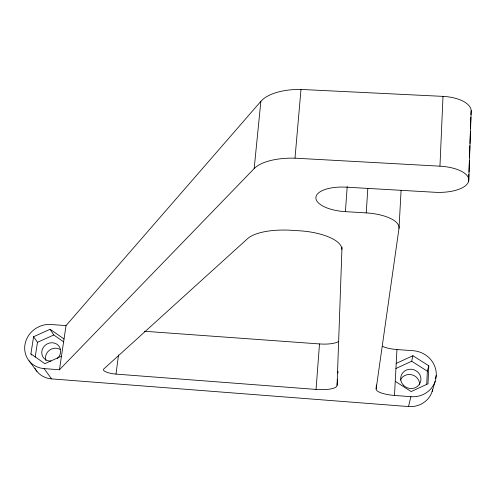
<?xml version="1.0" encoding="UTF-8"?>
<svg xmlns="http://www.w3.org/2000/svg" width="496" height="496" viewBox="0 0 496 496"><rect width="100%" height="100%" fill="white"/><g stroke="black" fill="none" stroke-linecap="round" stroke-linejoin="round"><path stroke-width="0.74" d="M341.843 249.383A41.552 15.388 4.6 0 0 299.528 230.789L291.53 230.293A48.658 17.93 4.8 0 0 247.51 238.719L103.751 369.012A10.993 2.908 7.3 0 0 115.99 374.102L316.057 389.428A21.173 5.716 4.8 0 0 337.075 385.38L342.004 247.082M468.639 181.288L468.881 174.338M468.962 172.019L469.365 160.431M469.47 157.344L469.879 145.756M469.96 143.437L470.363 131.849M470.468 128.762L470.871 117.174M470.952 114.855L471.033 112.536A30.702 14.384 0.8 0 0 443.002 96.379L301.004 89.441A47.765 22.425 4.2 0 0 260.859 101.351L66.024 325.599L59.452 369.768L44.082 368.59A23.349 21.57 -32.9 0 1 24.924 344.869A23.349 21.57 -32.9 0 1 50.834 324.502L66.024 325.599M468.801 179.571L471.2 110.651M426.752 384.319L427.335 371.206L428.792 365.812L412.908 355.719L396.205 363.413M428.792 365.812L427.992 383.78L411.153 391.573L395.244 381.312M382.323 346.27A19.183 5.778 3.5 0 0 396.949 349.544L413.156 350.715A24.316 22.946 16.5 0 1 436.263 375.509A24.316 22.946 16.5 0 1 410.899 396.695L394.487 395.436A19.437 5.202 3.8 0 1 376.142 388.889L399.007 228.321A33.778 13.063 3.3 0 0 366.234 212.902L345.414 211.656A30.157 12.245 3.6 0 1 315.878 197.65A30.157 12.245 3.6 0 1 346.375 187.172L434.818 192.274A31.341 13.144 1.5 0 0 468.701 180.997A31.341 13.144 1.5 0 0 439.958 166.179L443.002 96.379M394.487 395.436L396.949 349.544M399.007 228.321L401.084 190.458M376.142 388.889L376.371 385.026M366.234 212.902L367.827 188.35M345.414 211.656L347.212 186.397M337.075 385.38L337.503 379.217M337.937 373.054L338.043 371.51M316.057 389.428L319.505 343.939A20.894 6.355 4.6 0 0 338.632 341.465M59.452 369.768L254.175 168.59A48.738 20.472 4.5 0 1 294.996 158.168L301.004 89.441M254.175 168.59L260.859 101.351M115.99 374.102L118.532 354.938M31.769 355.074L30.888 353.877L33.598 336.71L50.102 329.294L64.034 338.954M35.179 357.046L37.485 342.302L33.598 336.71M395.895 368.509L411.68 361.224L412.908 355.719M35.005 368.429A22.729 21.074 -33.4 0 0 51.553 378.882L408.506 406.559L410.899 396.695M435.24 378.832L436.269 375.36M432.134 391.536L435.19 381.275M61.473 356.178L44.832 363.686L30.888 353.877M37.485 342.302L53.766 334.98L63.773 341.924M294.996 158.168L439.958 166.179M144.274 331.26L319.505 343.939M411.68 361.224L427.335 371.206M29.066 360.846L36.915 371.312M44.082 368.59L51.553 378.882M50.102 329.294L53.766 334.98M45.923 360.598A9.548 8.854 -33.4 0 1 49.501 350.17A9.548 8.854 -33.4 0 1 60.605 349.754M51.038 361.076A9.672 8.953 -33.2 0 1 42.16 349.829A9.672 8.953 -33.2 0 1 56.414 343.914A9.672 8.953 -33.2 0 1 57.331 358.465M432.71 389.416A23.653 22.376 17.5 0 1 408.506 406.559M400.377 380.128A10.044 9.505 17.5 0 1 411.829 374.771A10.044 9.505 17.5 0 1 419.616 384.853M403.267 385.088A10.187 9.622 17 0 0 420.453 382.18A10.187 9.622 17 0 0 408.747 369.346A10.187 9.622 17 0 0 403.267 385.088"/></g></svg>
